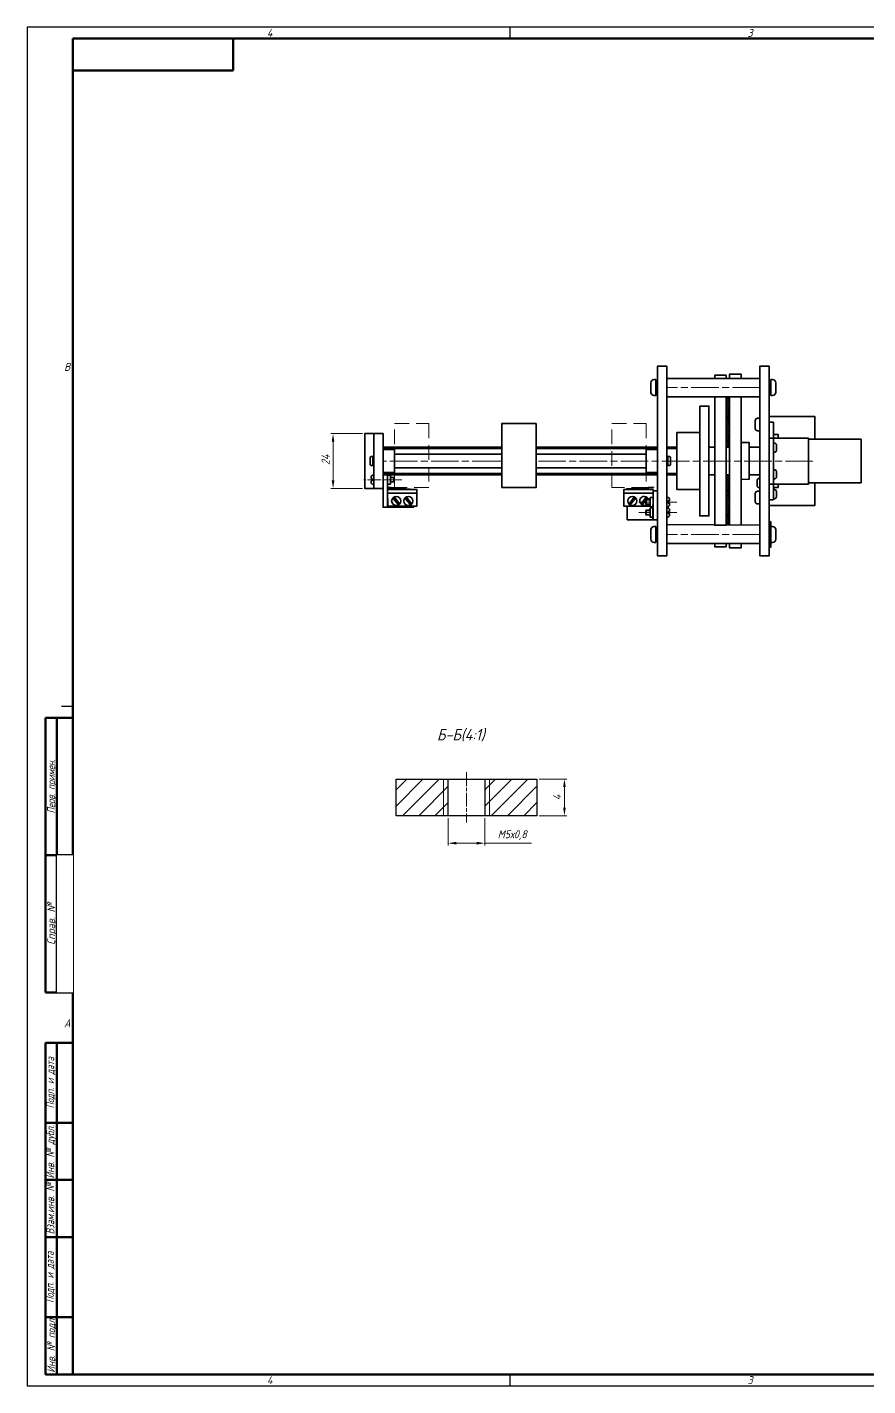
# Model space of a CAD drawing. Header units: millimetres. Extents: x 0 to 841, y 0 to 594.
# Drawn here: x 0 to 367, y 0 to 594 of the extents above; entities that cross this region are included whole.
import ezdxf
from ezdxf.enums import TextEntityAlignment as Align

# ---------------------------------------------------------------- set-up
doc = ezdxf.new("R2010")
doc.units = ezdxf.units.MM
doc.set_wipeout_variables(frame=1)
for name, pattern in [('AM_ISO08W050', [18, 12, -1.5, 3, -1.5]), ('AM_ISO08W050x2', [9, 6, -0.75, 1.5, -0.75]), ('HIDDEN', [9.525, 6.35, -3.175])]:
    doc.linetypes.add(name, pattern=pattern)
for name, color, linetype, lineweight in [('AM_4', 3, 'Continuous', 15), ('AM_5', 3, 'Continuous', 15), ('AM_7', 4, 'AM_ISO08W050', 15), ('AM_8', 1, 'Continuous', 15), ('AM_BOR', 7, 'Continuous', 35), ('окружности', 100, 'HIDDEN', 15), ('основные', 7, 'Continuous', 35)]:
    doc.layers.add(name, color=color, linetype=linetype, lineweight=lineweight)
doc.styles.add('ACGOSTTS', font='geniso.shx', dxfattribs={"oblique": 15, "height": 3.5})
doc.styles.get("Standard").update_dxf_attribs({"font": 'GENISO.SHX', "oblique": 15})
doc.dimstyles.new('AM_GOST$0', dxfattribs={"dimtxt": 3.5, "dimasz": 3.5, "dimexe": 1, "dimexo": 1, "dimgap": 1.5, "dimtad": 1, "dimtoh": 1, "dimtxsty": 'Standard', "dimcen": 0, "dimclrd": 256, "dimclre": 256, "dimclrt": 2, "dimadec": 0, "dimazin": 2, "dimtp": 0.1, "dimtm": 0.1, "dimtfac": 0.71, "dimtmove": 0, "dimatfit": 3, "dimfxl": 1, "dimtolj": 1, "dimlwd": -1, "dimlwe": -1, "dimarcsym": 1})

# ---------------------------------------------------------------- blocks, each defined once
blk = doc.blocks.new('*D26')
at = {"layer": 'AM_5', "linetype": 'ByBlock', "transparency": 16777216}
for p, q in [((146.57, 416.33), (132.71, 416.33)), ((133.71, 412.83), (133.71, 395.82)), ((146.57, 392.32), (132.71, 392.32))]:
    blk.add_line(p, q, dxfattribs=at)
at = {"layer": 'AM_5', "transparency": 16777216}
for points in [[(133.13, 412.83), (134.29, 412.83), (133.71, 416.33)], [(133.13, 395.82), (134.29, 395.82), (133.71, 392.32)]]:
    blk.add_solid(points, dxfattribs=at)
at = {"layer": 'Defpoints', "color": 0, "transparency": 16777216}
for p in [(147.57, 416.33), (133.71, 392.32), (147.57, 392.32)]:
    blk.add_point(p, dxfattribs=at)
at = {"layer": 'AM_5', "color": 2, "transparency": 16777216, "insert": (130.46, 404.87), "char_height": 3.5, "attachment_point": 5, "rotation": 90}
blk.add_mtext('\\A1;24', dxfattribs=at)
blk = doc.blocks.new('GOST_A1_LANDSCAPE')
at = {"layer": 'AM_BOR', "color": 1, "lineweight": 25}
for p, q in [((841, 594), (0, 594)), ((0, 594), (0, 0)), ((211, 594), (211, 589)), ((20, 297), (15, 297)), ((0, 0), (841, 0)), ((211, 5), (211, 0))]:
    blk.add_line(p, q, dxfattribs=at)
at = {"layer": 'AM_BOR', "color": 7, "lineweight": 50}
for p, q in [((836, 589), (20, 589)), ((20, 589), (20, 5)), ((20, 5), (836, 5))]:
    blk.add_line(p, q, dxfattribs=at)
at = {"layer": 'AM_BOR', "color": 1, "lineweight": 25, "style": 'ACGOSTTS', "oblique": 15}
for s, p in [('4', (106, 591.5)), ('3', (316, 591.5)), ('B', (17.5, 445.5)), ('A', (17.5, 158.5)), ('4', (106, 2.5)), ('3', (316, 2.5))]:
    blk.add_text(s, height=3.5, dxfattribs=at).set_placement(p, align=Align.MIDDLE_CENTER)
blk = doc.blocks.new('GOST_EXT12')
at = {"layer": 'AM_BOR', "color": 7, "lineweight": 50, "ltscale": 0.3}
for p, q in [((0, 287), (-12, 287)), ((-12, 287), (-12, 167)), ((-7, 167), (-7, 287)), ((0, 167), (0, 287)), ((-12, 227), (0, 227)), ((-12, 167), (0, 167))]:
    blk.add_line(p, q, dxfattribs=at)
at = {"layer": 'AM_BOR', "color": 7, "lineweight": 50}
for p, q in [((0, 145), (-12, 145)), ((-12, 145), (-12, 110)), ((-12, 0), (-12, 145)), ((-7, 0), (-7, 145)), ((0, 145), (0, 0)), ((0, 110), (-12, 110)), ((-12, 110), (-12, 85)), ((0, 85), (-12, 85)), ((-12, 85), (-12, 60)), ((0, 60), (-12, 60)), ((-12, 60), (-12, 25)), ((0, 25), (-12, 25)), ((-12, 25), (-12, 0)), ((0, 0), (-12, 0))]:
    blk.add_line(p, q, dxfattribs=at)
at = {"layer": 'AM_BOR', "color": 1, "lineweight": 25, "style": 'ACGOSTTS', "oblique": 15}
for s, width, p in [('Перв. примен.', 0.821392, (-9.5, 257)), ('Подп. и дата', 0.842977, (-9.95, 127.5)), ('Инв. № дубл.', 0.891828, (-9.9, 97.31)), ('Взам.инв. №', 0.899981, (-9.9, 72.5)), ('Подп. и дата', 0.842977, (-10.13, 42.5)), ('Инв. № подл', 0.910904, (-9.5, 12.5))]:
    blk.add_text(s, height=3.5, rotation=90, dxfattribs=dict(at, width=width)).set_placement(p, align=Align.MIDDLE_CENTER)
blk.add_text('Справ. №', height=3.5, rotation=90, dxfattribs=at).set_placement((-9.5, 197), align=Align.MIDDLE_CENTER)
at = {"layer": 'AM_BOR', "color": 2, "lineweight": 25, "style": 'ACGOSTTS', "oblique": 15, "width": 0.8}
for tag, p in [('GEN-TITLE-FREF{16}', (-3.5, 257)), ('GEN-TITLE-RPARTNO{16}', (-3.5, 197)), ('GEN-TITLE-SDT2{10}', (-3.5, 127.5)), ('GEN-TITLE-CSTKN{7}', (-3.5, 97.5)), ('GEN-TITLE-RSTKN{7}', (-3.5, 72.5)), ('GEN-TITLE-SDT1{10}', (-3.5, 42.5)), ('GEN-TITLE-STKN{7}', (-3.5, 12.5))]:
    blk.add_attdef(tag, text='', height=3.17, rotation=90, dxfattribs=at).set_placement(p, align=Align.MIDDLE_CENTER)
blk.add_wipeout([(-7, 227), (-7, 167), (0, 167), (0, 227)])
blk = doc.blocks.new('GOST_EXT3_L')
at = {"layer": 'AM_BOR', "color": 7, "lineweight": 50}
for p, q in [((0, 0), (70, 0)), ((0, -14), (0, 0)), ((70, 0), (70, -14)), ((70, -14), (0, -14))]:
    blk.add_line(p, q, dxfattribs=at)
at = {"layer": 'AM_BOR', "color": 2, "lineweight": 25, "style": 'ACGOSTTS', "oblique": 15, "width": 0.8}
blk.add_attdef('GEN-TITLE-PARTNO{11.7}', text='', height=5, rotation=180, dxfattribs=at).set_placement((35, -7), align=Align.MIDDLE_CENTER)
blk = doc.blocks.new('*D36')
at = {"layer": 'AM_5', "linetype": 'ByBlock', "transparency": 16777216}
for p, q in [((223.86, 265.24), (235.86, 265.24)), ((234.86, 261.74), (234.86, 252.74)), ((223.86, 249.24), (235.86, 249.24))]:
    blk.add_line(p, q, dxfattribs=at)
at = {"layer": 'AM_5', "transparency": 16777216}
for points in [[(234.27, 261.74), (235.44, 261.74), (234.86, 265.24)], [(234.27, 252.74), (235.44, 252.74), (234.86, 249.24)]]:
    blk.add_solid(points, dxfattribs=at)
at = {"layer": 'Defpoints', "color": 0, "transparency": 16777216}
for p in [(222.86, 265.24), (222.86, 249.24), (234.86, 249.24)]:
    blk.add_point(p, dxfattribs=at)
at = {"layer": 'AM_5', "color": 2, "transparency": 16777216, "insert": (231.61, 257.24), "char_height": 3.5, "attachment_point": 5, "rotation": 90}
blk.add_mtext('\\A1;4', dxfattribs=at)
blk = doc.blocks.new('*D37')
at = {"layer": 'AM_5', "linetype": 'ByBlock', "transparency": 16777216}
for p, q in [((184.05, 248.24), (184.05, 236.24)), ((200.05, 248.24), (200.05, 236.24)), ((187.55, 237.24), (196.55, 237.24)), ((200.05, 237.24), (220.52, 237.24))]:
    blk.add_line(p, q, dxfattribs=at)
at = {"layer": 'AM_5', "transparency": 16777216}
for points in [[(187.55, 237.82), (187.55, 236.66), (184.05, 237.24)], [(196.55, 237.82), (196.55, 236.66), (200.05, 237.24)]]:
    blk.add_solid(points, dxfattribs=at)
at = {"layer": 'Defpoints', "color": 0, "transparency": 16777216}
for p in [(184.05, 249.24), (200.05, 249.24), (200.05, 237.24)]:
    blk.add_point(p, dxfattribs=at)
at = {"layer": 'AM_5', "color": 2, "transparency": 16777216, "insert": (212.04, 240.75), "char_height": 3.5, "attachment_point": 5}
blk.add_mtext('\\A1;М5х0,8', dxfattribs=at)

msp = doc.modelspace()

# ---------------------------------------------------------------- hatches: boundary and pattern name
at = {"layer": 'AM_8'}
h = msp.add_hatch(dxfattribs=at)
h.set_pattern_fill('_U', color=256, scale=0.61, angle=45, style=0, double=1, pattern_type=0)
h.set_pattern_definition([(45, (24.3293, -46.87526), (-0.43133514, 0.43133514), []), (135, (24.3293, -46.87526), (-0.43133514, -0.43133514), [])])
h.paths.add_polyline_path([(305.552, 432.442), (305.552, 410.328), (307.048, 410.328), (307.048, 398.328), (305.552, 398.328), (305.552, 376.213), (307.052, 376.213), (307.052, 432.442)])
h = msp.add_hatch(dxfattribs=at)
h.set_pattern_fill('_U', color=256, scale=5, angle=45, style=0, pattern_type=0)
h.set_pattern_definition([(45, (-534.097, -123.68), (-3.535534, 3.535534), [])])
h.paths.add_polyline_path([(161.253, 249.241), (184.055, 249.241), (184.055, 265.241), (161.253, 265.241)])
h = msp.add_hatch(dxfattribs=at)
h.set_pattern_fill('_U', color=256, scale=5, angle=45, style=0, pattern_type=0)
h.set_pattern_definition([(45, (-495.2945, -123.68), (-3.535534, 3.535534), [])])
h.paths.add_polyline_path([(200.055, 249.241), (222.857, 249.241), (222.857, 265.241), (200.055, 265.241)])

# ---------------------------------------------------------------- linework, layer by layer
for points in [[(161.253, 249.241), (161.253, 265.241), (222.857, 265.241), (222.857, 249.241)], [(184.055, 265.241), (200.055, 265.241), (200.055, 249.241), (184.055, 249.241)]]:
    msp.add_lwpolyline(points, close=True)
at = {"layer": 'AM_4'}
for p, q in [((270.385, 387.147), (272.373, 387.147)), ((270.385, 385.58), (272.373, 385.58)), ((270.385, 382.556), (272.373, 382.556)), ((270.385, 380.989), (272.373, 380.989))]:
    msp.add_line(p, q, dxfattribs=at)
at = {"layer": 'AM_5'}
for p, q in [((182.055, 265.241), (202.055, 265.241)), ((182.055, 249.241), (182.055, 265.241)), ((202.055, 265.241), (202.055, 249.241)), ((202.055, 249.241), (182.055, 249.241))]:
    msp.add_line(p, q, dxfattribs=at)
at = {"layer": 'AM_7'}
for p, q in [((320.302, 436.442), (279.573, 436.442)), ((206.573, 404.328), (155.573, 404.328)), ((207.436, 404.328), (206.573, 404.328)), ((343.495, 404.328), (222.436, 404.328)), ((320.302, 372.213), (279.573, 372.213))]:
    msp.add_line(p, q, dxfattribs=at)
at = {"layer": 'AM_7', "linetype": 'AM_ISO08W050x2'}
for p, q in [((163.761, 396.132), (147.142, 396.132)), ((267.385, 386.364), (272.373, 386.364)), ((279.573, 386.364), (284.004, 386.364)), ((267.385, 381.772), (272.373, 381.772)), ((279.573, 381.772), (283.931, 381.772)), ((192.055, 268.241), (192.055, 246.241))]:
    msp.add_line(p, q, dxfattribs=at)
at = {"layer": 'окружности'}
for points in [[(160.573, 420.713), (175.573, 420.713), (175.573, 392.713), (160.573, 392.713)], [(255.573, 420.713), (270.573, 420.713), (270.573, 392.713), (255.573, 392.713)]]:
    msp.add_lwpolyline(points, close=True, dxfattribs=at)
at = {"layer": 'основные'}
for p, q in [((275.573, 421.387), (275.573, 420.387)), ((275.573, 417.387), (275.573, 418.387)), ((326.302, 421.328), (324.302, 421.328)), ((326.302, 387.328), (326.302, 421.328)), ((298.002, 410.328), (300.552, 410.328)), ((305.552, 410.328), (307.048, 410.328)), ((315.541, 410.328), (315.541, 398.328)), ((339.556, 414.328), (324.302, 414.328)), ((326.302, 412.434), (326.302, 415.514)), ((326.302, 394.272), (326.302, 409.995)), ((339.556, 414.328), (341.556, 414.328)), ((341.556, 414.328), (341.556, 394.272)), ((155.573, 409.773), (207.436, 409.773)), ((222.436, 409.773), (275.573, 409.773)), ((279.573, 409.773), (284.002, 409.773)), ((307.052, 409.828), (307.052, 398.828)), ((312.052, 409.828), (312.052, 398.828)), ((320.302, 404.328), (320.302, 401.828)), ((155.573, 398.882), (207.436, 398.882)), ((222.436, 398.882), (275.573, 398.882)), ((279.573, 398.882), (284.002, 398.882)), ((300.552, 398.328), (298.002, 398.328)), ((305.552, 398.328), (307.048, 398.328)), ((150.873, 396.632), (150.373, 396.632)), ((150.373, 395.632), (150.873, 395.632)), ((150.873, 395.632), (150.873, 396.632)), ((157.573, 393.894), (157.573, 393.624)), ((169.053, 391.865), (157.573, 392.829)), ((262.024, 392.108), (262.093, 392.114)), ((262.024, 391.836), (262.024, 392.108)), ((262.093, 392.114), (273.81, 392.907)), ((273.81, 392.907), (273.833, 392.704)), ((320.302, 394.681), (320.302, 395.681)), ((324.302, 394.272), (339.556, 394.272)), ((339.556, 394.272), (341.556, 394.272)), ((160.573, 387.268), (159.848, 388.182)), ((160.383, 388.608), (162.838, 385.525)), ((162.297, 385.096), (160.573, 387.268)), ((167.555, 385.096), (165.107, 388.182)), ((165.642, 388.608), (168.097, 385.525)), ((167.72, 391.854), (167.12, 391.854)), ((169.122, 391.859), (169.053, 391.865)), ((169.122, 391.859), (169.122, 391.859)), ((265.504, 388.608), (263.049, 385.525)), ((263.426, 391.854), (264.026, 391.854)), ((263.59, 385.096), (266.039, 388.182)), ((270.763, 388.608), (268.308, 385.525)), ((268.849, 385.096), (270.385, 387.032)), ((270.573, 387.268), (271.298, 388.182)), ((280.773, 386.864), (280.273, 386.864)), ((280.273, 386.864), (280.273, 385.864)), ((326.302, 387.328), (324.302, 387.328)), ((280.273, 385.864), (280.773, 385.864)), ((280.773, 382.308), (280.273, 382.308)), ((280.273, 382.308), (280.273, 381.308)), ((280.273, 381.308), (280.773, 381.308))]:
    msp.add_line(p, q, dxfattribs=at)
for points in [[(275.573, 418.387), (275.573, 445.828), (279.573, 445.828), (279.573, 373.638)], [(324.302, 421.81), (324.302, 445.828), (320.302, 445.828), (320.302, 369.213)], [(305.552, 440.442), (305.552, 441.809), (300.552, 441.809), (300.552, 440.442)], [(312.052, 440.442), (312.052, 442.328), (307.052, 442.328), (307.052, 440.442)], [(300.552, 432.442), (300.552, 376.213)], [(305.552, 432.442), (305.552, 406.828)], [(305.552, 406.828), (305.552, 432.442)], [(307.052, 432.442), (307.052, 409.828)], [(307.052, 409.828), (307.052, 432.442)], [(312.052, 409.828), (312.052, 432.442)], [(324.302, 421.328), (324.302, 423.828), (344.302, 423.828), (344.302, 413.828)], [(279.573, 370.788), (279.573, 362.828), (275.573, 362.828), (275.573, 418.387)], [(324.302, 415.514), (324.302, 421.328)], [(324.302, 415.514), (324.302, 418.73)], [(324.302, 415.514), (324.302, 418.73)], [(324.302, 418.328), (324.302, 415.514)], [(328.302, 414.328), (328.302, 415.855), (326.302, 415.855), (326.283, 398.523)], [(207.436, 410.328), (155.573, 410.328), (155.573, 398.328), (207.436, 398.328)], [(225.573, 410.328), (222.436, 410.328)], [(275.573, 410.328), (225.573, 410.328)], [(284.002, 410.328), (279.573, 410.328)], [(315.541, 410.328), (315.541, 412.432), (312.052, 412.41), (312.052, 409.828)], [(315.541, 398.328), (320.302, 398.328), (320.302, 410.328), (315.541, 410.328)], [(344.302, 394.828), (344.302, 384.828), (324.302, 384.828), (324.302, 415.514)], [(324.302, 412.434), (324.302, 390.328)], [(324.302, 373.963), (324.302, 412.434)], [(328.302, 394.272), (328.302, 392.8), (326.302, 392.8), (326.283, 410.133)], [(155.573, 401.328), (155.573, 407.328)], [(160.573, 407.328), (207.436, 407.328)], [(222.436, 407.328), (270.573, 407.328)], [(275.573, 407.328), (275.573, 401.328)], [(207.436, 401.328), (160.573, 401.328)], [(270.573, 401.328), (222.436, 401.328)], [(222.436, 398.328), (225.573, 398.328)], [(225.573, 398.328), (275.573, 398.328)], [(279.573, 398.328), (284.002, 398.328)], [(305.552, 401.828), (305.552, 376.213)], [(305.552, 376.213), (305.552, 401.828)], [(307.052, 398.828), (307.052, 376.213)], [(307.052, 376.213), (307.052, 398.828)], [(312.052, 376.213), (312.052, 398.828)], [(312.052, 398.828), (312.052, 396.328), (315.541, 396.299), (315.541, 398.328)], [(167.42, 391.854), (167.42, 391.854), (161.776, 392.156), (157.546, 392.562)], [(158.773, 397.187), (160.235, 397.187), (160.423, 396.97), (160.423, 395.403), (160.235, 395.187), (160.235, 397.187), (160.235, 395.187), (158.773, 395.187)], [(262.174, 391.854), (262.174, 391.854), (269.785, 392.471), (273.833, 392.704)], [(158.773, 384.63), (170.373, 384.63), (170.373, 391.854), (157.573, 391.854), (157.573, 384.63)], [(157.573, 391.854), (157.625, 384.136), (168.813, 384.136), (168.813, 384.63)], [(157.573, 384.63), (170.373, 384.63), (170.373, 390.229), (157.573, 390.229), (157.573, 384.63)], [(272.373, 384.63), (260.773, 384.63), (260.773, 391.854), (273.573, 391.854), (273.573, 384.63)], [(272.373, 384.63), (260.773, 384.63), (260.773, 390.229), (273.573, 390.229), (273.573, 384.63)], [(273.573, 391.854), (273.521, 378.644), (262.333, 378.644), (262.333, 384.63)], [(272.373, 385.364), (270.573, 385.364), (270.385, 385.58), (270.385, 387.147), (270.573, 387.364), (270.573, 385.364), (270.573, 387.364), (272.373, 387.364)], [(327.502, 390.328), (327.502, 389.352)], [(272.373, 380.765), (270.573, 380.772), (270.385, 380.989), (270.385, 382.556), (270.573, 382.772), (270.573, 380.772), (270.573, 382.772), (272.373, 382.772)], [(320.302, 375.213), (320.302, 376.213), (279.573, 376.5), (279.573, 370.788)], [(324.302, 373.963), (324.302, 377.713), (325.102, 377.713), (325.102, 366.713), (324.302, 366.713), (324.302, 373.963)], [(279.573, 370.788), (279.573, 368.213), (320.302, 368.213), (320.302, 369.213)], [(320.302, 368.213), (320.302, 362.828), (324.302, 362.828), (324.302, 370.463)], [(300.552, 368.213), (300.552, 366.808), (305.552, 366.808), (305.552, 368.213)], [(307.052, 368.213), (307.052, 366.328), (312.052, 366.328), (312.052, 368.213)]]:
    msp.add_lwpolyline(points, dxfattribs=at)
for points in [[(274.773, 439.942), (274.073, 439.942, 0.4142136), (272.673, 438.542), (272.673, 434.342, 0.4142136), (274.073, 432.942), (274.773, 432.942)], [(325.102, 432.942), (325.802, 432.942, 0.4142136), (327.202, 434.342), (327.202, 438.542, 0.4142136), (325.802, 439.942), (325.102, 439.942)], [(319.302, 423.02), (320.302, 423.02), (320.302, 417.52), (319.302, 417.52, -0.4142136), (318.302, 418.52), (318.302, 422.02, -0.4142136)], [(319.302, 385.58), (320.302, 385.58), (320.302, 391.08), (319.302, 391.08, 0.4142136), (318.302, 390.08), (318.302, 386.58, 0.4142136)], [(274.773, 375.713), (274.073, 375.713, 0.4142136), (272.673, 374.313), (272.673, 370.113, 0.4142136), (274.073, 368.713), (274.773, 368.713)], [(325.102, 368.713), (325.802, 368.713, 0.4142136), (327.202, 370.113), (327.202, 374.313, 0.4142136), (325.802, 375.713), (325.102, 375.713)]]:
    msp.add_lwpolyline(points, format="xyb", close=True, dxfattribs=at)
for points in [[(320.288, 440.442), (279.573, 440.442), (279.573, 432.442), (320.288, 432.442)], [(294.002, 428.328), (294.002, 380.328), (298.002, 380.328), (298.002, 428.328)], [(300.552, 432.442), (305.552, 432.442), (305.552, 376.213), (300.552, 376.213)], [(155.573, 416.331), (155.573, 392.325), (147.573, 392.325), (147.573, 416.331)], [(155.573, 416.331), (151.573, 416.331), (151.573, 392.325), (155.573, 392.325)], [(207.436, 392.713), (222.455, 392.713), (222.455, 420.713), (207.436, 420.713)], [(294.002, 416.828), (294.002, 391.828), (284.002, 391.828), (284.002, 416.828)], [(364.556, 413.828), (364.556, 394.828), (341.556, 394.828), (341.556, 413.828)], [(160.573, 409.328), (160.573, 399.328), (155.573, 399.328), (155.573, 409.328)], [(275.573, 409.328), (275.573, 399.328), (270.573, 399.328), (270.573, 409.328)], [(157.573, 398.328), (155.573, 398.328), (155.573, 384.089), (157.573, 384.089)], [(158.773, 394.132), (157.573, 394.132), (157.573, 398.132), (158.773, 398.132)], [(170.373, 391.854), (157.573, 391.854), (157.573, 390.229), (170.373, 390.229)], [(260.773, 391.854), (273.573, 391.854), (273.573, 390.229), (260.773, 390.229)], [(272.373, 388.364), (273.573, 388.364), (273.573, 384.364), (272.373, 384.364)], [(273.573, 391.334), (275.573, 391.334), (275.573, 378.644), (273.573, 378.644)], [(272.373, 383.808), (273.573, 383.808), (273.573, 379.808), (272.373, 379.808)]]:
    msp.add_lwpolyline(points, close=True, dxfattribs=at)
for points in [[(327.49, 409.633), (327.49, 408.933, -0.4142136), (326.69, 408.133), (326.29, 408.133), (326.29, 412.133), (326.69, 412.133, -0.4142136), (327.49, 411.333), (327.49, 409.633)], [(149.873, 404.828), (149.873, 405.528, -0.4142136), (150.673, 406.328), (151.073, 406.328), (151.073, 402.328), (150.673, 402.328, -0.4142136), (149.873, 403.128), (149.873, 404.828)], [(281.273, 403.828), (281.273, 403.128, -0.4142136), (280.473, 402.328), (280.073, 402.328), (280.073, 406.328), (280.473, 406.328, -0.4142136), (281.273, 405.528), (281.273, 403.828)], [(150.373, 395.632), (150.373, 394.932, 0.4142136), (151.173, 394.132), (151.573, 394.132), (151.573, 398.132), (151.173, 398.132, 0.4142136), (150.373, 397.332), (150.373, 396.632)], [(327.49, 399.023), (327.49, 399.723, 0.4142136), (326.69, 400.523), (326.29, 400.523), (326.29, 396.523), (326.69, 396.523, 0.4142136), (327.49, 397.323), (327.49, 399.023)], [(319.102, 394.181), (319.102, 393.481, 0.4142136), (319.902, 392.681), (320.302, 392.681), (320.302, 396.681), (319.902, 396.681, 0.4142136), (319.102, 395.881), (319.102, 394.181)], [(280.773, 386.864), (280.773, 387.564, 0.4142136), (279.973, 388.364), (279.573, 388.364), (279.573, 384.364), (279.973, 384.364, 0.4142136), (280.773, 385.164), (280.773, 385.864)], [(327.502, 390.352), (327.502, 391.052, 0.4142136), (326.702, 391.852), (326.302, 391.852), (326.302, 387.852), (326.702, 387.852, 0.4142136), (327.502, 388.652), (327.502, 390.352)], [(327.502, 389.352), (327.502, 388.652, -0.4142136), (326.702, 387.852), (326.302, 387.852), (326.302, 390.328)], [(280.773, 382.308), (280.773, 383.008, 0.4142136), (279.973, 383.808), (279.573, 383.808), (279.573, 379.808), (279.973, 379.808, 0.4142136), (280.773, 380.608), (280.773, 381.308)]]:
    msp.add_lwpolyline(points, format="xyb", dxfattribs=at)
for centre in [(161.33, 386.854), (166.602, 386.854), (264.543, 386.854)]:
    msp.add_circle(centre, 2, dxfattribs=at)
msp.add_arc((269.802, 386.854), 2, 14.761727, 311.823708, dxfattribs=at)

# ---------------------------------------------------------------- block references
at = {"lineweight": 0}
for name, p in [('GOST_A1_LANDSCAPE', (0, 0)), ('GOST_EXT3_L', (20, 589))]:
    msp.add_blockref(name, p, dxfattribs=at)

# ---------------------------------------------------------------- texts
at = {"layer": 'основные', "insert": (179.145, 287.182), "char_height": 5, "attachment_point": 1}
msp.add_mtext('Б-Б(4:1)', dxfattribs=at)

# ---------------------------------------------------------------- dimensions: what is measured, and where the dimension line sits
at = {"layer": 'AM_5'}
dim = msp.add_linear_dim(base=(133.711, 392.325), p1=(147.573, 416.331), p2=(147.573, 392.325), angle=90, text='24', dimstyle='AM_GOST$0', dxfattribs=at)
dim.commit()
dim.dimension.update_dxf_attribs({"geometry": '*D26', "text_midpoint": (133.711, 404.869), "dimtype": 160})
dim = msp.add_linear_dim(base=(234.857, 249.241), p1=(222.857, 265.241), p2=(222.857, 249.241), angle=90, text='4', dimstyle='AM_GOST$0', override={"dimpost": ''}, dxfattribs=at)
dim.commit()
dim.dimension.update_dxf_attribs({"geometry": '*D36', "text_midpoint": (231.607, 257.241)})
dim = msp.add_linear_dim(base=(200.055, 237.241), p1=(184.055, 249.241), p2=(200.055, 249.241), text='М5х0,8', dimstyle='AM_GOST$0', override={"dimpost": ''}, dxfattribs=at)
dim.commit()
dim.dimension.update_dxf_attribs({"geometry": '*D37', "text_midpoint": (212.039, 240.753)})

# ---------------------------------------------------------------- next in the draw order: block references
at = {"lineweight": 0}
msp.add_blockref('GOST_EXT12', (20, 5), dxfattribs=at)

doc.saveas('drawing.dxf')
